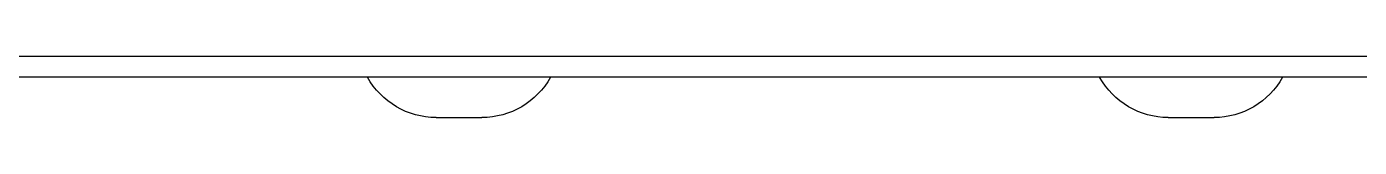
# Model space of a CAD drawing. Extents: x 39751 to 116307, y -36149 to -14965.
# Drawn here: x 56077.7 to 56223.4, y -20760.2 to -20753.6 of the extents above; entities that cross this region are included whole.
import ezdxf

# ---------------------------------------------------------------- set-up
doc = ezdxf.new("R2010")
doc.units = 0
doc.header["$LTSCALE"] = 1500
doc.layers.add('confinea', color=3, linetype='Continuous')

# ---------------------------------------------------------------- blocks, each defined once
blk = doc.blocks.new('A$C152A31FE')
at = {"color": 7}
for p, q in [((72.5, 6.64), (363.5, 6.64)), ((72.5, 4.4), (363.5, 4.4))]:
    blk.add_line(p, q, dxfattribs=at)
at = {"color": 7, "ltscale": 0.0625}
for p, q in [((221.5, 0), (219, 0)), ((224, 0), (221.5, 0)), ((301.5, 0), (299, 0)), ((304, 0), (301.5, 0))]:
    blk.add_line(p, q, dxfattribs=at)
at = {"color": 7}
for centre, start, end in [((219, 8.59), 209.2026, 270), ((224, 8.59), 270, 330.7975), ((299, 8.59), 209.2026, 270), ((304, 8.59), 270, 330.7975)]:
    blk.add_arc(centre, 8.59, start, end, dxfattribs=at)

msp = doc.modelspace()

# ---------------------------------------------------------------- block references
at = {"layer": 'confinea', "color": 4, "xscale": -1}
msp.add_blockref('A$C152A31FE', (56426.48, -20760.21), dxfattribs=at)

doc.saveas('drawing.dxf')
